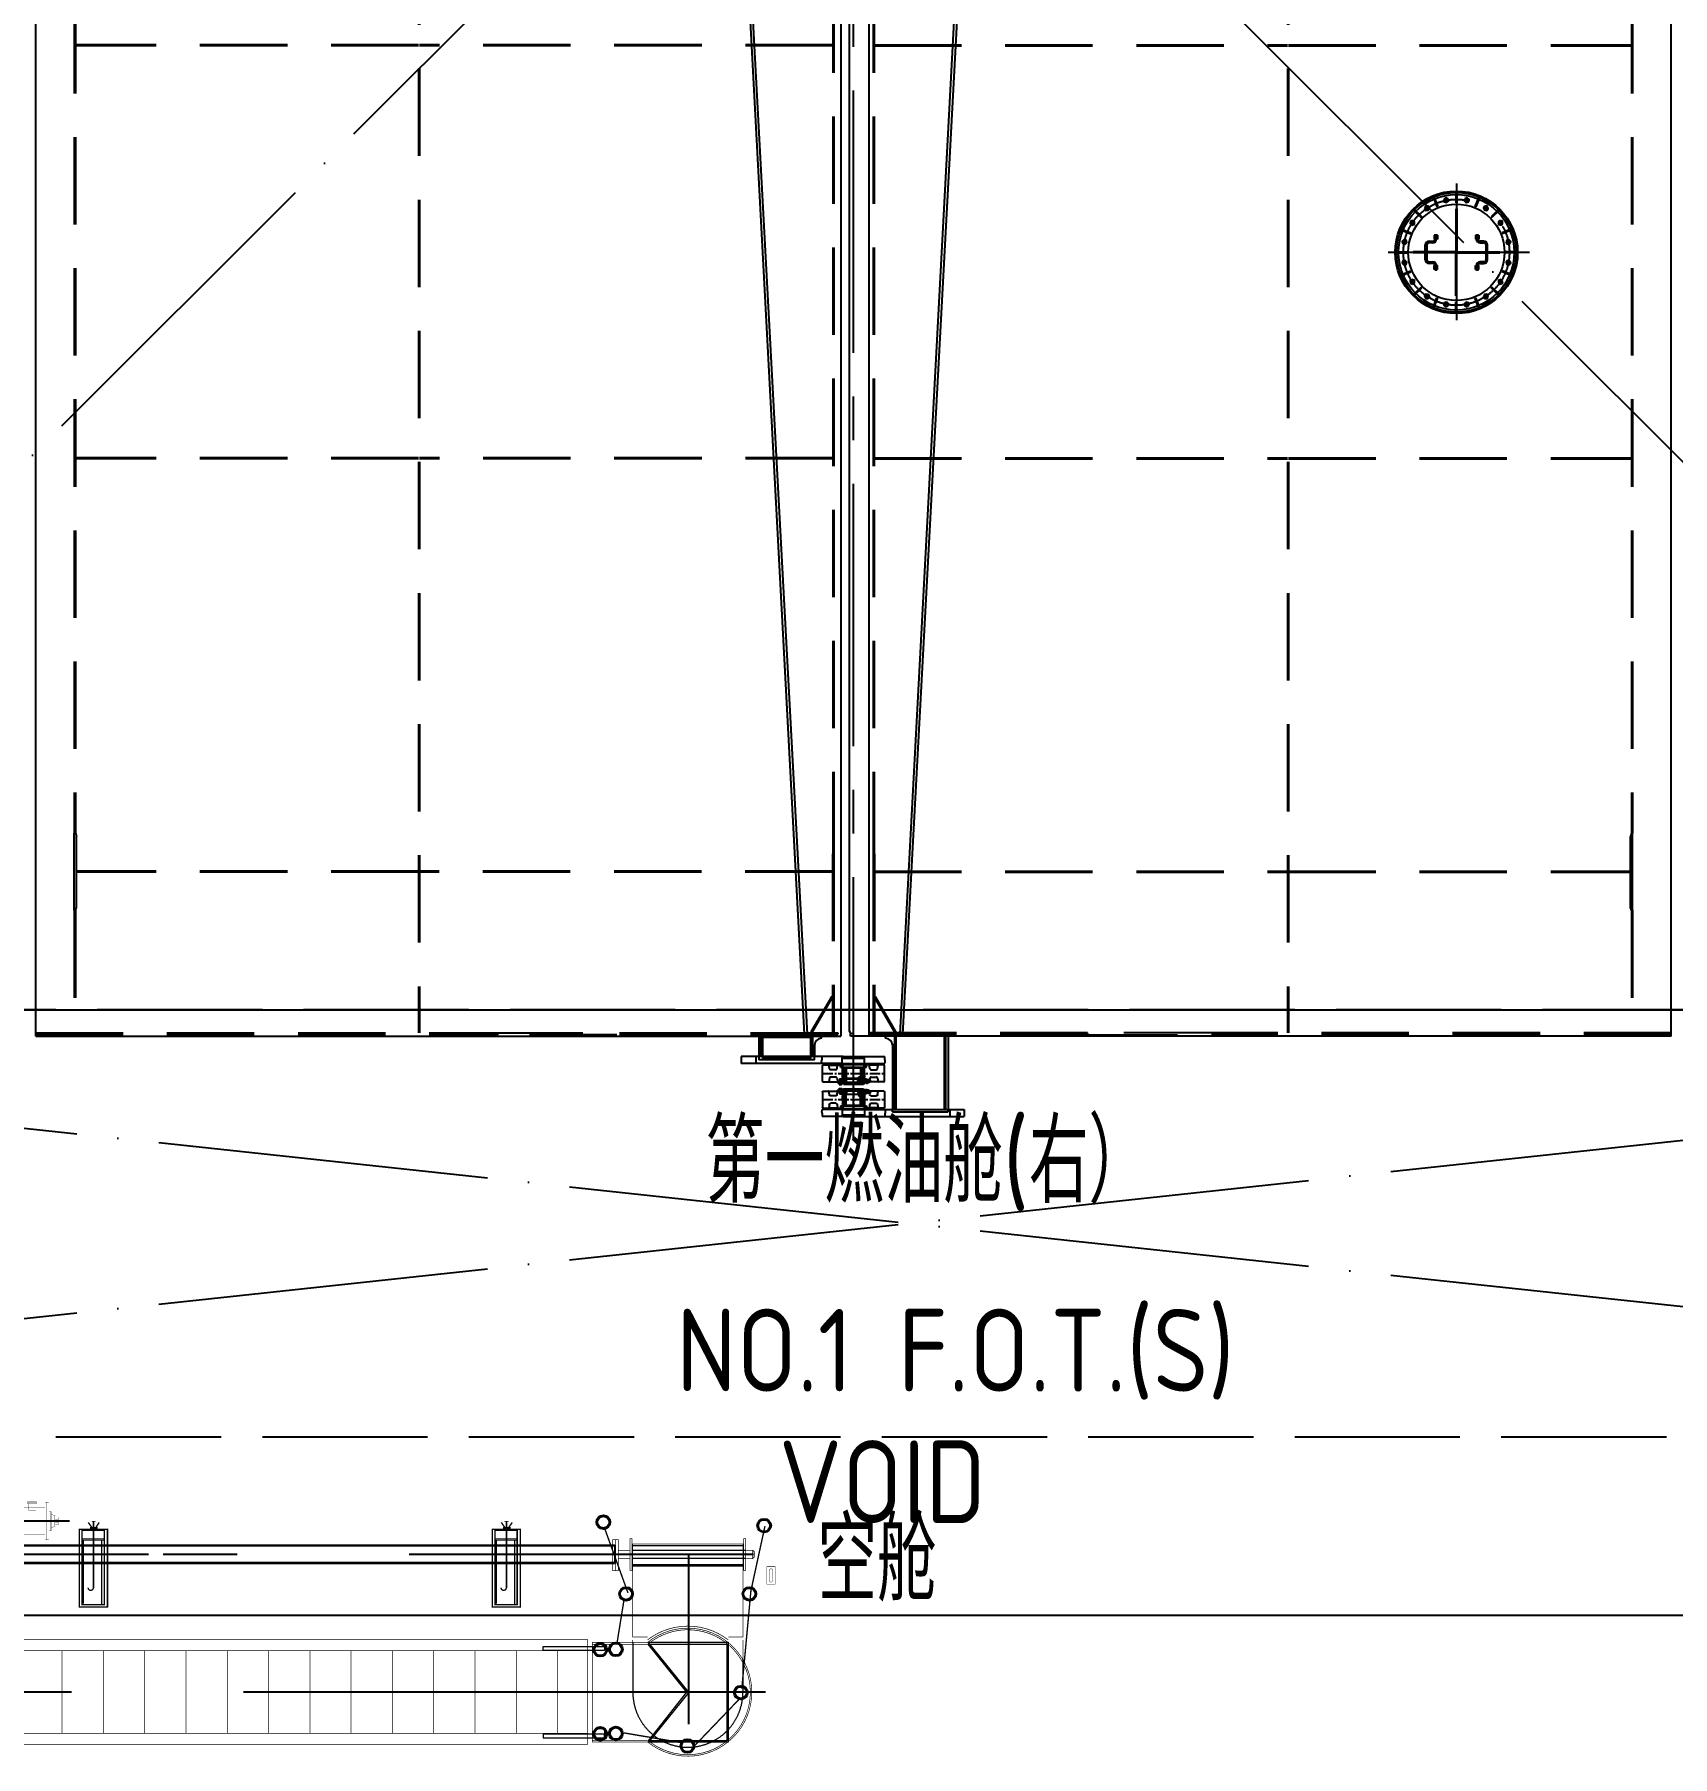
# Model space of a CAD drawing. Header units: millimetres. Extents: x -1838618 to -1600818, y -1770412 to -1553248.
# Drawn here: x -1764060 to -1752160, y -1734126 to -1721615 of the extents above; entities that cross this region are included whole.
import ezdxf

# ---------------------------------------------------------------- set-up
doc = ezdxf.new("R2010")
doc.units = ezdxf.units.MM
doc.header["$LTSCALE"] = 100
for name, pattern in [('$0$CENTER2', [28.575, 19.05, -3.175, 3.175, -3.175]), ('$0$DASHED2', [9.525, 6.35, -3.175]), ('ACAD_ISO02W100', [15, 12, -3]), ('ACAD_ISO04W100', [30, 24, -3, 0, -3]), ('DASHED', [0.75, 0.5, -0.25]), ('DIVIDE', [1.25, 0.5, -0.25, 0, -0.25, 0, -0.25]), ('HC2-TOP$0$CENTER2', [28.575, 19.05, -3.175, 3.175, -3.175]), ('HC2-TOP$0$DASHED2', [9.525, 6.35, -3.175]), ('HC2-TOP$0$PHANTOM', [63.5, 31.75, -6.35, 6.35, -6.35, 6.35, -6.35]), ('HIDDEN', [9.525, 6.35, -3.175])]:
    doc.linetypes.add(name, pattern=pattern)
for name, color, linetype in [('$0$K1-CEN', 1, '$0$CENTER2'), ('$0$K1-DASH', 2, '$0$DASHED2'), ('$0$SHAPE_L', 3, 'Continuous'), ('2', 5, 'DASHED'), ('4', 7, 'Continuous'), ('HC2-TOP$0$HATCH', 42, 'Continuous'), ('HC2-TOP$0$K1-CEN', 1, 'HC2-TOP$0$CENTER2'), ('HC2-TOP$0$K1-COMP_L', 140, 'HC2-TOP$0$PHANTOM'), ('HC2-TOP$0$K1-DASH', 2, 'HC2-TOP$0$DASHED2'), ('HC2-TOP$0$K2-CEN', 1, 'HC2-TOP$0$CENTER2'), ('HC2-TOP$0$K2-DASH', 9, 'HC2-TOP$0$DASHED2'), ('HC2-TOP$0$K2-DIM', 1, 'Continuous'), ('HC2-TOP$0$SHAPE_L', 3, 'Continuous')]:
    doc.layers.add(name, color=color, linetype=linetype)
doc.layers.add('8', color=6, linetype='HIDDEN', lineweight=15)
doc.layers.add('9', color=3, linetype='DIVIDE', lineweight=15)
doc.styles.get("Standard").update_dxf_attribs({"font": 'gbenor.shx', "width": 0.9, "bigfont": 'gbcbig.shx'})

# ---------------------------------------------------------------- blocks, each defined once
blk = doc.blocks.new('A$C5A732AC2')
at = {"color": 9}
for p, q in [((-5770, 511), (-539, 511)), ((-539, 511), (-539, 378)), ((-539, 511), (-539, 511)), ((-539, 378), (-5770, 378)), ((-539, 378), (-539, 378))]:
    blk.add_line(p, q, dxfattribs=at)
for points, const_width in [([(-4679, 783), (-4857, 783)], 2), ([(-4747, 814), (-4740, 814), (-4740, 826), (-4806, 826), (-4806, 814), (-4799, 814)], 2), ([(-4741, 819), (-4806, 819)], 2), ([(-4650, 755), (-4650, 824), (-4679, 824), (-4679, 686)], 2), ([(-4666, 824), (-4666, 686)], 2), ([(-4632, 739), (-4632, 755), (-4650, 755), (-4650, 619), (-4632, 619), (-4632, 739)], 2), ([(-4642, 755), (-4642, 619)], 2), ([(-4817, 691), (-4680, 691)], 2), ([(-4680, 684), (-4817, 684)], 2), ([(-4746, 691), (-4746, 684)], 2), ([(-4650, 620), (-4650, 551), (-4679, 551), (-4679, 689)], 2), ([(-4666, 551), (-4666, 689)], 2), ([(-4611, 725), (-4632, 739)], 2), ([(-4611, 650), (-4632, 635)], 2), ([(-4604, 714), (-4604, 726), (-4610, 726), (-4610, 649), (-4604, 649), (-4604, 660)], 2), ([(-4586, 698), (-4605, 698)], 2), ([(-4585, 676), (-4604, 676)], 2), ([(-4225, 60), (-4225, 628), (-4430, 628), (-4430, 63), (-4221, 63)], 10), ([(-4249, 623), (-4249, 80), (-4410, 80), (-4410, 621)], 10), ([(-4248, 621), (-4409, 621)], 10), ([(-4338, 639), (-4364, 677)], 10), ([(-4301, 624), (-4301, 638), (-4347, 638), (-4347, 623)], 10), ([(-4311, 685), (-4341, 685)], 5), ([(-4328, 683), (-4328, 203)], 10), ([(-4324, 685), (-4324, 201)], 5), ([(-4311, 639), (-4285, 677)], 10), ([(-1225, 60), (-1225, 628), (-1430, 628), (-1430, 63), (-1221, 63)], 10), ([(-1249, 623), (-1249, 80), (-1410, 80), (-1410, 621)], 10), ([(-1248, 621), (-1409, 621)], 10), ([(-1338, 639), (-1364, 677)], 10), ([(-1301, 624), (-1301, 638), (-1347, 638), (-1347, 623)], 10), ([(-1311, 685), (-1341, 685)], 5), ([(-1328, 683), (-1328, 203)], 10), ([(-1324, 685), (-1324, 201)], 5), ([(-1311, 639), (-1285, 677)], 10), ([(-4679, 592), (-4857, 592)], 2), ([(-555, 375), (-555, 551), (-515, 551), (-515, 326), (-555, 326), (-555, 385)], 5), ([(-535, 551), (-535, 326)], 5), ([(-414, 445), (-414, 560), (-430, 560), (-430, 330), (-414, 330), (-414, 445)], 5), ([(391, 47), (391, 521), (-409, 521), (-409, 84)], 5), ([(396, 445), (396, 560), (412, 560), (412, 330), (396, 330), (396, 445)], 5), ([(-4503, 398), (-4503, 398)], 5), ([(-1503, 398), (-1503, 398)], 5), ([(-430, 475), (-515, 475)], 5), ([(-430, 415), (-515, 415)], 5), ([(-409, 475), (-414, 475)], 5), ([(-409, 415), (-414, 415)], 5), ([(396, 415), (389, 415)], 5), ([(393, 475), (396, 475)], 5), ([(412, 475), (463, 475), (473, 465), (473, 425), (463, 415), (412, 415)], 5), ([(463, 475), (463, 415)], 5), ([(564, 231), (564, 356), (626, 356), (626, 292)], 3), ([(564, 353), (564, 229), (626, 229), (626, 292)], 3), ([(-409, 192), (-409, -156), (-302, -156)], 5), ([(284, -156), (391, -156), (391, 179)], 5), ([(-6039, -175), (-736, -175), (-736, -255)], 5), ([(-300, -919), (-703, -919), (-703, -193), (-300, -193)], 5), ([(-409, -176), (-409, -193)], 5), ([(391, -176), (391, -321)], 5), ([(-736, -255), (-6039, -255)], 5), ([(-4555, -855), (-4555, -255)], 5), ([(-4255, -855), (-4255, -255)], 5), ([(-3955, -855), (-3955, -255)], 5), ([(-3655, -855), (-3655, -255)], 5), ([(-3355, -855), (-3355, -255)], 5), ([(-3055, -855), (-3055, -255)], 5), ([(-2755, -855), (-2755, -255)], 5), ([(-2455, -855), (-2455, -255)], 5), ([(-2155, -855), (-2155, -255)], 5), ([(-1855, -855), (-1855, -255)], 5), ([(-1555, -855), (-1555, -255)], 5), ([(-1255, -855), (-1255, -255)], 5), ([(-955, -855), (-955, -255)], 5), ([(-736, -855), (-736, -255)], 5), ([(-6039, -855), (-736, -855), (-736, -935)], 5), ([(-736, -935), (-6039, -935)], 5)]:
    blk.add_lwpolyline(points, dxfattribs=dict(at, const_width=const_width))
at = {"color": 9, "const_width": 2}
blk.add_lwpolyline([(-4747, 768), (-4747, 814), (-4799, 814), (-4799, 768, 0.414214), (-4794, 763), (-4752, 763, 0.414214)], format="xyb", close=True, dxfattribs=at)
at = {"color": 9}
for points, const_width in [([(-4584, 660), (-4584, 714), (-4604, 714), (-4604, 660), (-4584, 660)], 2), ([(-4329, 547), (-4409, 547), (-4409, 621), (-4249, 621), (-4249, 547)], 5), ([(-1329, 547), (-1409, 547), (-1409, 621), (-1249, 621), (-1249, 547)], 5)]:
    blk.add_lwpolyline(points, close=True, dxfattribs=dict(at, const_width=const_width))
for points, const_width in [([(585, 290), (585, 330, -1), (606, 330), (606, 292)], 3), ([(585, 294), (585, 254, 1), (606, 254), (606, 292)], 3), ([(-4328, 203, -1), (-4366, 203)], 10), ([(-1328, 203, -1), (-1366, 203)], 10), ([(-703, -208), (-300, -208, -0.63599), (445, -556)], 5), ([(-302, -176, -0.340997), (284, -176, -0.340997)], 5), ([(-300, -193, -2.081579), (-300, -919, -2.081579)], 5), ([(-703, -905), (-300, -905, 0.63599), (445, -556)], 5)]:
    blk.add_lwpolyline(points, format="xyb", dxfattribs=dict(at, const_width=const_width))
for centre, radius in [((-623, 679), 50), ((-623, 679), 42.5), ((545, 654), 50), ((545, 654), 42.5), ((-458, 158), 50), ((-458, 158), 42.5), ((438, 158), 50), ((438, 158), 42.5), ((-645, -248), 50), ((-645, -248), 42.5), ((-532, -245), 50), ((-532, -245), 42.5), ((376, -559), 50), ((376, -559), 42.5), ((-645, -859), 50), ((-645, -859), 42.5), ((-532, -856), 50), ((-532, -856), 42.5), ((-12, -947), 50), ((-12, -947), 42.5)]:
    blk.add_circle(centre, radius, dxfattribs=at)
at = {"layer": '2', "color": 9, "ltscale": 50}
for p, q in [((-4502, 687), (-5714, 687)), ((-3926, 445), (-6238, 445)), ((467, 445), (-3820, 445)), ((-5, 440), (-5, -788)), ((-736, -555), (-11828, -555)), ((556, -556), (-803, -556))]:
    blk.add_line(p, q, dxfattribs=at)
at = {"layer": '4', "color": 9, "ltscale": 80, "const_width": 10}
for points in [[(551, 650), (449, 180), (383, -530)], [(-473, 114), (-525, -208)], [(361, -610), (24, -962)]]:
    blk.add_lwpolyline(points, dxfattribs=at)
at = {"layer": '8', "color": 9, "ltscale": 50}
for p, q in [((-539, 505), (-5770, 505)), ((-4250, 555), (-4406, 555)), ((-4400, 87), (-4400, 544)), ((-4265, 80), (-4265, 548)), ((-1250, 555), (-1406, 555)), ((-1400, 87), (-1400, 544)), ((-1265, 80), (-1265, 548)), ((393, 507), (-409, 507)), ((-539, 385), (-5770, 385)), ((-409, 475), (412, 475)), ((412, 415), (-409, 415)), ((-409, 371), (390, 371)), ((390, 360), (-409, 360)), ((-1059, -225), (-735, -225)), ((-1059, -253), (-1059, -225)), ((-409, -193), (-409, -557)), ((-300, -193), (283, -193)), ((-300, -208), (-18, -557)), ((-300, -208), (274, -208)), ((-297, -196), (-10, -551)), ((274, -208), (274, -909)), ((283, -193), (283, -920)), ((-614, -253), (-1059, -253)), ((391, -321), (391, -557)), ((-18, -557), (-297, -909)), ((-10, -565), (-294, -920)), ((-614, -860), (-1059, -860)), ((-1059, -860), (-1059, -887)), ((-1059, -887), (-735, -887)), ((283, -920), (-300, -920)), ((274, -909), (-294, -909))]:
    blk.add_line(p, q, dxfattribs=at)
at = {"layer": '8', "color": 9}
for p, q in [((-739, -225), (-614, -225)), ((-614, -225), (-614, -253)), ((-614, -836), (-614, -863)), ((-614, -887), (-614, -860)), ((-739, -887), (-614, -887))]:
    blk.add_line(p, q, dxfattribs=at)
at = {"layer": '8', "color": 9, "ltscale": 50}
blk.add_arc((-9, -556), 400, 180.0853, 359.9147, dxfattribs=at)
at = {"layer": '9', "color": 9, "const_width": 10}
for points in [[(-613, 633), (-444, 165)], [(-582, -243), (-595, -243)], [(-582, -853), (-595, -853)], [(-42, -925), (-473, -852)]]:
    blk.add_lwpolyline(points, dxfattribs=at)
blk = doc.blocks.new('HC2-TOP$0$A$C6C0051EE')
for p, q in [((0, 1), (0, 7)), ((5, 1), (5, 7)), ((16, 1), (16, 7)), ((21, 1), (21, 7)), ((3, 0), (18, 0))]:
    blk.add_line(p, q)
for centre, radius, start, end in [((3, 5), 4.7, 236.4325, 303.5675), ((10, 18), 17.6, 252.8484, 287.1516), ((18, 5), 4.7, 236.4325, 303.5675)]:
    blk.add_arc(centre, radius, start, end)
blk = doc.blocks.new('HC2-TOP$0$wheel-450_P')
at = {"layer": 'HC2-TOP$0$HATCH'}
h = blk.add_hatch(dxfattribs=at)
h.set_pattern_fill('ANSI37', color=256, scale=0.4, style=0)
h.set_pattern_definition([(45, (-387.8653, -368.1047), (-0.8980256, 0.8980256), []), (135, (-387.8653, -368.1047), (-0.8980256, -0.8980256), [])])
h.paths.add_polyline_path([(66, 85), (72, 85), (72, 92)])
h = blk.add_hatch(dxfattribs=at)
h.set_pattern_fill('ANSI37', color=256, scale=0.4, style=0)
h.set_pattern_definition([(45, (-222.9789, -317.8035), (-0.8980256, 0.8980256), []), (135, (-222.9789, -317.8035), (-0.8980256, -0.8980256), [])])
h.paths.add_polyline_path([(110, 81), (110, 80, 0.414214), (116, 74), (122, 74), (122, 81)])
h = blk.add_hatch(dxfattribs=at)
h.set_pattern_fill('ANSI31', color=256, angle=90, style=0)
h.set_pattern_definition([(135, (-232.979, -322.8035), (-2.245064, -2.245064), [])])
edge = h.paths.add_edge_path()
edge.add_line((-66, -46), (-32, -46))
edge.add_line((-32, -46), (-32, -52))
edge.add_line((-32, -52), (-21, -52))
edge.add_spline(control_points=[(-21, -52), (-22, -51), (-24, -46), (-29, -36), (-43, -36), (-54, -32), (-62, -32), (-66, -32)], knot_values=[0, 0, 0, 0, 6.397971, 15.190418, 30.584793, 41.682542, 52.606422, 52.606422, 52.606422, 52.606422], degree=3, periodic=0)
edge.add_line((-66, -32), (-66, -46))
h = blk.add_hatch(dxfattribs=at)
h.set_pattern_fill('ANSI37', color=256, scale=0.4, style=0)
h.set_pattern_definition([(45, (-232.9789, -307.8035), (-0.8980256, 0.8980256), []), (135, (-232.9789, -307.8035), (-0.8980256, -0.8980256), [])])
h.paths.add_polyline_path([(72, -91), (72, -85), (66, -85)])
h = blk.add_hatch(dxfattribs=at)
h.set_pattern_fill('ANSI37', color=256, scale=0.4, style=0)
h.set_pattern_definition([(315, (-222.9789, 317.8035), (-0.8980256, -0.8980256), []), (225, (-222.9789, 317.8035), (-0.8980256, 0.8980256), [])])
h.paths.add_polyline_path([(110, -81), (110, -80, -0.414214), (116, -74), (122, -74), (122, -81)])
for p, q in [((-62, 220), (-62, 101)), ((-60, 179), (-62, 182)), ((-60, 179), (-60, 115)), ((-35, 175), (-60, 179)), ((-57, 225), (57, 225)), ((-27, 129), (-27, 166)), ((27, 129), (27, 166)), ((35, 175), (60, 179)), ((60, 179), (62, 182)), ((60, 179), (60, 115)), ((62, 220), (62, 84)), ((72, 85), (72, 227)), ((122, 74), (122, 226)), ((-77, 72), (-69, 80)), ((-77, 72), (-77, -73)), ((-72, 105), (-72, 85)), ((-72, 104), (-69, 104)), ((-69, 96), (-72, 95)), ((-69, 95), (-72, 94)), ((-72, 86), (-69, 86)), ((-71, 70), (-66, 75)), ((-71, 70), (-71, -70)), ((-69, 114), (-68, 115)), ((-69, 114), (-69, 80)), ((-69, 102), (-62, 102)), ((-43, 101), (-69, 101)), ((-43, 89), (-69, 89)), ((-69, 88), (-62, 88)), ((-62, 115), (-68, 115)), ((-66, 75), (-66, -75)), ((-66, 75), (-62, 75)), ((-66, 51), (-64, 52)), ((-66, 51), (-66, -51)), ((-65, 101), (-65, 89)), ((-64, 52), (-64, -32)), ((-40, 52), (-64, 52)), ((-36, 119), (-62, 115)), ((-62, 52), (-62, 89)), ((-62, 80), (-4, 80)), ((-60, 68), (-58, 70)), ((-60, 68), (-60, 52)), ((-60, 65), (-42, 65)), ((-58, 70), (-44, 70)), ((-49, 67), (-49, 65)), ((-49, 67), (-42, 67)), ((-43, 67), (-44, 70)), ((-43, 101), (-41, 99)), ((-43, 101), (-43, 89)), ((-43, 89), (-41, 91)), ((-42, 64), (-42, 65)), ((-42, 64), (-42, 52)), ((-42, 64), (-42, 52)), ((-40, 53), (-42, 53)), ((-41, 99), (-41, 91)), ((-40, 64), (-40, 66)), ((-38, 66), (-40, 65)), ((-40, 65), (-40, -36)), ((-40, 51), (-36, 51)), ((-33, 66), (-38, 66)), ((40, 52), (-38, 52)), ((-36, -37), (-36, 52)), ((-34, 62), (-32, 75)), ((-10, 59), (-34, 62)), ((-33, 66), (-33, 66)), ((-32, 79), (-32, 69)), ((-4, 70), (-32, 75)), ((-4, 80), (-28, 80)), ((-4, 80), (-28, 80)), ((-10, 59), (-8, 70)), ((-8, 61), (-9, 61)), ((-6, 60), (-8, 61)), ((-6, 60), (-6, 52)), ((-4, 83), (4, 83)), ((-4, 83), (-4, 52)), ((-4, 78), (-4, 52)), ((-4, 72), (4, 72)), ((-2, 83), (-2, 52)), ((2, 83), (2, 52)), ((4, 83), (4, 52)), ((4, 80), (45, 80)), ((4, 70), (32, 75)), ((6, 60), (8, 61)), ((6, 60), (6, 52)), ((10, 59), (8, 70)), ((8, 61), (9, 61)), ((10, 59), (34, 62)), ((32, 79), (32, 69)), ((34, 62), (32, 75)), ((33, 65), (33, 66)), ((33, 66), (38, 66)), ((36, 119), (62, 115)), ((38, 66), (40, 65)), ((40, 65), (40, -65)), ((40, 59), (45, 59)), ((45, 95), (45, -95)), ((45, 95), (62, 95)), ((45, 78), (54, 78)), ((45, 76), (46, 77)), ((46, 77), (46, -77)), ((46, 77), (64, 77)), ((54, 88), (58, 90)), ((54, 88), (54, 77)), ((54, 86), (54, 86)), ((58, 79), (54, 86)), ((56, 77), (54, 86)), ((58, 90), (58, 79)), ((58, 90), (62, 90)), ((60, 84), (64, 84)), ((60, 79), (60, 84)), ((65, 85), (64, 84)), ((64, 84), (64, -84)), ((65, 85), (65, -85)), ((65, 85), (72, 85)), ((72, 85), (72, -85)), ((72, 81), (111, 81)), ((110, 81), (110, -81)), ((110, 81), (122, 81)), ((116, 74), (122, 74)), ((122, 74), (122, -74)), ((-77, -73), (-69, -80)), ((-71, -70), (-66, -75)), ((-69, -114), (-69, -80)), ((-69, -114), (-68, -115)), ((-62, -115), (-68, -115)), ((-32, -46), (-66, -46)), ((-66, -51), (-64, -52)), ((-66, -75), (-62, -75)), ((-42, -52), (-64, -52)), ((-62, -220), (-62, -52)), ((-62, -80), (-4, -80)), ((-60, -115), (-62, -115)), ((-60, -68), (-60, -52)), ((-60, -65), (-42, -65)), ((-60, -68), (-58, -70)), ((-60, -116), (-59, -114)), ((-60, -115), (-60, -114)), ((-46, -117), (-60, -114)), ((-60, -179), (-60, -115)), ((-58, -70), (-45, -70)), ((-48, -120), (-58, -117)), ((-52, -126), (-58, -124)), ((-57, -114), (-55, -107)), ((-57, -114), (-55, -107)), ((-57, -117), (-56, -115)), ((-57, -120), (-57, -119)), ((-45, -107), (-55, -105)), ((-55, -107), (-54, -107)), ((-46, -110), (-55, -107)), ((-54, -107), (-54, -105)), ((-47, -109), (-54, -107)), ((-53, -105), (-45, -80)), ((-51, -122), (-51, -121)), ((-50, -119), (-49, -117)), ((-48, -117), (-46, -110)), ((-47, -107), (-39, -80)), ((-47, -109), (-46, -107)), ((-46, -110), (-47, -109)), ((-42, -48), (-46, -48)), ((-46, -50), (-46, -48)), ((-42, -50), (-46, -50)), ((-42, -64), (-46, -72)), ((-44, -73), (-46, -72)), ((-36, -119), (-46, -117)), ((-46, -120), (-46, -118)), ((-40, -64), (-44, -73)), ((-42, -48), (-42, -48)), ((-42, -64), (-42, -50)), ((-42, -64), (-42, -52)), ((-40, -65), (-40, -50)), ((-40, -51), (-36, -51)), ((-38, -66), (-40, -65)), ((40, -52), (-38, -52)), ((-33, -66), (-38, -66)), ((-36, -51), (-36, -52)), ((-10, -59), (-34, -62)), ((-34, -62), (-32, -75)), ((-33, -65), (-33, -66)), ((-32, -46), (-32, -52)), ((-32, -79), (-32, -69)), ((-4, -70), (-32, -75)), ((-4, -80), (-28, -80)), ((-4, -80), (-28, -80)), ((-10, -59), (-8, -70)), ((-8, -61), (-9, -61)), ((-6, -60), (-8, -61)), ((-6, -60), (-6, -52)), ((-4, -83), (-4, -52)), ((-4, -78), (-4, -52)), ((-4, -72), (4, -72)), ((-4, -83), (4, -83)), ((-2, -83), (-2, -52)), ((2, -83), (2, -52)), ((4, -83), (4, -52)), ((4, -70), (32, -75)), ((4, -80), (45, -80)), ((6, -60), (6, -52)), ((6, -60), (8, -61)), ((10, -59), (8, -70)), ((8, -61), (9, -61)), ((10, -59), (34, -62)), ((34, -62), (32, -75)), ((32, -79), (32, -69)), ((33, -65), (33, -66)), ((33, -66), (38, -66)), ((36, -119), (62, -115)), ((38, -66), (40, -65)), ((40, -59), (45, -59)), ((45, -76), (46, -77)), ((45, -78), (54, -78)), ((45, -93), (46, -95)), ((45, -95), (62, -95)), ((46, -77), (64, -77)), ((54, -86), (53, -86)), ((56, -77), (54, -86)), ((54, -88), (54, -77)), ((58, -79), (54, -86)), ((54, -88), (58, -90)), ((58, -90), (58, -79)), ((58, -90), (62, -90)), ((60, -79), (60, -84)), ((60, -84), (64, -84)), ((60, -179), (60, -115)), ((62, -220), (62, -84)), ((64, -84), (65, -85)), ((65, -85), (72, -85)), ((72, -81), (110, -81)), ((72, -85), (72, -227)), ((110, -81), (122, -81)), ((116, -74), (122, -74)), ((122, -74), (122, -226)), ((-60, -179), (-62, -182)), ((-35, -175), (-60, -179)), ((-57, -225), (57, -225)), ((-27, -129), (-27, -166)), ((27, -129), (27, -166)), ((35, -175), (60, -179)), ((60, -179), (62, -182))]:
    blk.add_line(p, q)
for centre, radius, start, end in [((-57, 220), 5, 90, 180), ((-37, 129), 10, 278.0896, 0), ((-37, 166), 10, 0, 80), ((37, 166), 10, 100, 180), ((37, 129), 10, 180, 261.9104), ((57, 220), 5, 0, 90), ((-42, 65), 2, 23.744, 90), ((-42, 64), 2, 0, 23.744), ((-38, 54), 2, 180, 270), ((-32, 79), 1, 90, 180), ((-8, 54), 2, 270, 0), ((-6, 78), 2, 0, 90), ((6, 78), 2, 90, 180), ((8, 54), 2, 180, 270), ((32, 79), 1, 0, 90), ((38, 54), 2, 270, 0), ((59, 80), 0.8, 207.3764, 352), ((116, 80), 6, 180, 270), ((-58, -114), 3.31, 223.1092, 286.8908), ((-59, -117), 3.31, 43.1092, 106.8908), ((-59, -119), 2.09, 339.1083, 88.0443), ((-62, -119), 5, 323.4589, 345), ((-56, -123), 2.16, 143.4589, 219.3072), ((-50, -106), 13.3, 239.2686, 270.7314), ((-56, -128), 13.3, 59.2686, 90.7314), ((-53, -124), 2.16, 290.6928, 6.5411), ((-48, -122), 2.09, 61.9557, 170.8917), ((-46, -123), 5, 165, 186.5411), ((-47, -117), 3.31, 223.1092, 286.8908), ((-48, -120), 3.31, 43.1092, 106.8908), ((-42, -50), 2, 0, 90), ((-38, -54), 2, 90, 180), ((-42, -64), 2, 336.256, 0), ((-37, -129), 10, 0, 81.9104), ((-32, -79), 1, 180, 270), ((-8, -54), 2, 0, 90), ((-6, -78), 2, 270, 0), ((6, -78), 2, 180, 270), ((8, -54), 2, 90, 180), ((37, -129), 10, 98.0896, 180), ((32, -79), 1, 270, 0), ((38, -54), 2, 0, 90), ((59, -80), 0.8, 8, 152.6236), ((116, -80), 6, 90, 180), ((-57, -220), 5, 180, 270), ((-37, -166), 10, 280, 0), ((37, -166), 10, 180, 260), ((57, -220), 5, 270, 0)]:
    blk.add_arc(centre, radius, start, end)
for points in [[(72, 227), (79, 230), (91, 234), (105, 225), (115, 230), (120, 227), (122, 226)], [(72, -227), (79, -230), (91, -234), (105, -225), (115, -230), (120, -227), (122, -226)]]:
    blk.add_open_spline(points, degree=3, knots=[0, 0, 0, 0, 22.168204, 34.441767, 44.92374, 51.585028, 51.585028, 51.585028, 51.585028])
for p, q in [((66, 85), (72, 92)), ((66, -85), (72, -91))]:
    blk.add_line(p, q, dxfattribs=at)
at = {"layer": 'HC2-TOP$0$K2-CEN', "ltscale": 0.04}
for p, q in [((0, 225), (0, -225)), ((-88, 0), (132, 0)), ((-85, 95), (-35, 95)), ((-6, 64), (-36, 69)), ((6, 64), (36, 69)), ((-55, -95), (-77, -95)), ((-56, -127), (-41, -76)), ((-6, -64), (-36, -69)), ((6, -64), (36, -69))]:
    blk.add_line(p, q, dxfattribs=at)
at = {"layer": 'HC2-TOP$0$K2-DIM'}
for p, q in [((-42, 100), (-65, 100)), ((-42, 90), (-65, 90)), ((-65, 51), (-40, 51)), ((-65, -51), (-42, -51)), ((-54, -107), (-56, -114)), ((-55, -107), (-55, -105)), ((-47, -109), (-49, -117)), ((-46, -110), (-45, -107))]:
    blk.add_line(p, q, dxfattribs=at)
blk.add_open_spline([(-66, -32), (-62, -32), (-54, -32), (-43, -36), (-29, -36), (-24, -46), (-22, -51), (-21, -52)], degree=3, knots=[0, 0, 0, 0, 10.92388, 22.021629, 37.416004, 46.208451, 52.606422, 52.606422, 52.606422, 52.606422], dxfattribs=at)
at = {"rotation": 270}
blk.add_blockref('HC2-TOP$0$A$C6C0051EE', (-80, 105), dxfattribs=at)
blk = doc.blocks.new('A$C72DA127C')
at = {"layer": '$0$K1-CEN', "color": 136, "ltscale": 5}
for p, q in [((-4826, -3997), (-4826, -4990)), ((-5321, -4496), (-4295, -4496))]:
    blk.add_line(p, q, dxfattribs=at)
at = {"layer": '$0$K1-CEN', "color": 136}
for p, q in [((-4881, -4114), (-4920, -4122)), ((-4881, -4114), (-4920, -4122)), ((-4920, -4122), (-4881, -4114)), ((-4897, -4138), (-4905, -4099)), ((-4897, -4138), (-4905, -4099)), ((-4897, -4138), (-4905, -4099)), ((-4731, -4122), (-4770, -4114)), ((-4770, -4114), (-4731, -4122)), ((-4731, -4122), (-4770, -4114)), ((-4755, -4138), (-4747, -4099)), ((-4755, -4138), (-4747, -4099)), ((-4755, -4138), (-4747, -4099)), ((-5023, -4165), (-5056, -4187)), ((-5023, -4165), (-5056, -4187)), ((-5056, -4187), (-5023, -4165)), ((-5029, -4193), (-5051, -4159)), ((-5029, -4193), (-5051, -4159)), ((-5029, -4193), (-5051, -4159)), ((-4595, -4187), (-4628, -4165)), ((-4628, -4165), (-4595, -4187)), ((-4595, -4187), (-4628, -4165)), ((-4623, -4193), (-4601, -4159)), ((-4623, -4193), (-4601, -4159)), ((-4623, -4193), (-4601, -4159)), ((-5129, -4293), (-5162, -4271)), ((-5129, -4293), (-5162, -4271)), ((-5129, -4293), (-5162, -4271)), ((-5135, -4265), (-5157, -4299)), ((-5135, -4265), (-5157, -4299)), ((-5157, -4299), (-5135, -4265)), ((-4522, -4293), (-4489, -4271)), ((-4522, -4293), (-4489, -4271)), ((-4522, -4293), (-4489, -4271)), ((-4494, -4299), (-4517, -4265)), ((-4517, -4265), (-4494, -4299)), ((-4494, -4299), (-4517, -4265)), ((-5184, -4425), (-5223, -4417)), ((-5184, -4425), (-5223, -4417)), ((-5184, -4425), (-5223, -4417)), ((-5199, -4401), (-5207, -4441)), ((-5199, -4401), (-5207, -4441)), ((-5207, -4441), (-5199, -4401)), ((-4468, -4425), (-4429, -4417)), ((-4468, -4425), (-4429, -4417)), ((-4468, -4425), (-4429, -4417)), ((-4444, -4441), (-4452, -4401)), ((-4452, -4401), (-4444, -4441)), ((-4444, -4441), (-4452, -4401)), ((-5184, -4567), (-5223, -4575)), ((-5184, -4567), (-5223, -4575)), ((-5184, -4567), (-5223, -4575)), ((-5207, -4551), (-5199, -4591)), ((-5207, -4551), (-5199, -4591)), ((-5199, -4591), (-5207, -4551)), ((-4468, -4567), (-4429, -4575)), ((-4468, -4567), (-4429, -4575)), ((-4468, -4567), (-4429, -4575)), ((-4452, -4591), (-4444, -4551)), ((-4452, -4591), (-4444, -4551)), ((-4444, -4551), (-4452, -4591)), ((-5129, -4699), (-5162, -4721)), ((-5129, -4699), (-5162, -4721)), ((-5129, -4699), (-5162, -4721)), ((-5157, -4693), (-5135, -4727)), ((-5157, -4693), (-5135, -4727)), ((-5135, -4727), (-5157, -4693)), ((-4522, -4699), (-4489, -4721)), ((-4522, -4699), (-4489, -4721)), ((-4522, -4699), (-4489, -4721)), ((-4517, -4727), (-4494, -4693)), ((-4517, -4727), (-4494, -4693)), ((-4494, -4693), (-4517, -4727)), ((-5056, -4805), (-5023, -4827)), ((-5056, -4805), (-5023, -4827)), ((-5023, -4827), (-5056, -4805)), ((-5029, -4799), (-5051, -4833)), ((-5029, -4799), (-5051, -4833)), ((-5029, -4799), (-5051, -4833)), ((-4920, -4870), (-4881, -4878)), ((-4920, -4870), (-4881, -4878)), ((-4881, -4878), (-4920, -4870)), ((-4897, -4854), (-4905, -4893)), ((-4897, -4854), (-4905, -4893)), ((-4897, -4854), (-4905, -4893)), ((-4770, -4878), (-4731, -4870)), ((-4770, -4878), (-4731, -4870)), ((-4731, -4870), (-4770, -4878)), ((-4755, -4854), (-4747, -4893)), ((-4755, -4854), (-4747, -4893)), ((-4755, -4854), (-4747, -4893)), ((-4628, -4827), (-4595, -4805)), ((-4628, -4827), (-4595, -4805)), ((-4595, -4805), (-4628, -4827)), ((-4623, -4799), (-4601, -4833)), ((-4623, -4799), (-4601, -4833)), ((-4623, -4799), (-4601, -4833))]:
    blk.add_line(p, q, dxfattribs=at)
for points in [[(-4976, -4363), (-4976, -4400, -0.414214), (-4997, -4421), (-5025, -4421, 0.414214), (-5046, -4442), (-5046, -4550, 0.414214), (-5025, -4571), (-4997, -4571, -0.414214), (-4976, -4592), (-4976, -4630)], [(-4676, -4363), (-4676, -4400, 0.414214), (-4655, -4421), (-4627, -4421, -0.414214), (-4606, -4442), (-4606, -4550, -0.414214), (-4627, -4571), (-4655, -4571, 0.414214), (-4676, -4592), (-4676, -4630)]]:
    blk.add_lwpolyline(points, format="xyb", dxfattribs=at)
blk.add_circle((-4826, -4496), 385, dxfattribs=at)
at = {"layer": '$0$K1-DASH', "color": 136, "ltscale": 2.5}
for p, q in [((-4995, -4095), (-4967, -4165)), ((-4989, -4093), (-4960, -4162)), ((-4829, -4061), (-4829, -4136)), ((-4822, -4061), (-4822, -4136)), ((-4662, -4093), (-4691, -4162)), ((-4656, -4095), (-4685, -4165)), ((-5136, -4191), (-5083, -4244)), ((-5131, -4186), (-5078, -4239)), ((-5078, -4239), (-5083, -4244)), ((-4960, -4162), (-4967, -4165)), ((-4822, -4136), (-4829, -4136)), ((-4691, -4162), (-4685, -4165)), ((-4521, -4186), (-4574, -4239)), ((-4574, -4239), (-4569, -4244)), ((-4516, -4191), (-4569, -4244)), ((-5229, -4333), (-5160, -4361)), ((-5226, -4326), (-5157, -4355)), ((-5157, -4355), (-5160, -4361)), ((-4425, -4326), (-4494, -4355)), ((-4494, -4355), (-4492, -4361)), ((-4423, -4333), (-4492, -4361)), ((-5261, -4493), (-5186, -4493)), ((-5261, -4500), (-5186, -4500)), ((-5186, -4500), (-5186, -4493)), ((-4391, -4493), (-4466, -4493)), ((-4466, -4500), (-4466, -4493)), ((-4391, -4500), (-4466, -4500)), ((-5229, -4659), (-5160, -4631)), ((-5226, -4666), (-5157, -4637)), ((-5157, -4637), (-5160, -4631)), ((-5136, -4801), (-5083, -4748)), ((-5131, -4806), (-5078, -4753)), ((-5078, -4753), (-5083, -4748)), ((-4574, -4753), (-4569, -4748)), ((-4521, -4806), (-4574, -4753)), ((-4516, -4801), (-4569, -4748)), ((-4494, -4637), (-4492, -4631)), ((-4425, -4666), (-4494, -4637)), ((-4423, -4659), (-4492, -4631)), ((-4995, -4897), (-4967, -4827)), ((-4989, -4899), (-4960, -4830)), ((-4960, -4830), (-4967, -4827)), ((-4829, -4931), (-4829, -4856)), ((-4822, -4856), (-4829, -4856)), ((-4822, -4931), (-4822, -4856)), ((-4691, -4830), (-4685, -4827)), ((-4662, -4899), (-4691, -4830)), ((-4656, -4897), (-4685, -4827))]:
    blk.add_line(p, q, dxfattribs=at)
at = {"layer": '$0$K1-DASH', "color": 136}
for p, q in [((-4830, -4181), (-4822, -4181)), ((-4830, -4181), (-4830, -4492)), ((-4822, -4181), (-4822, -4492)), ((-4982, -4400), (-4982, -4371)), ((-4982, -4371), (-4982, -4401)), ((-4970, -4371), (-4970, -4400)), ((-4969, -4371), (-4969, -4401)), ((-4682, -4371), (-4682, -4400)), ((-4682, -4371), (-4682, -4401)), ((-4670, -4400), (-4670, -4371)), ((-4669, -4371), (-4669, -4401)), ((-4826, -4492), (-5141, -4492)), ((-5141, -4500), (-5141, -4492)), ((-5141, -4492), (-5141, -4500)), ((-4826, -4500), (-5141, -4500)), ((-4830, -4811), (-4830, -4500)), ((-4826, -4492), (-4511, -4492)), ((-4826, -4500), (-4511, -4500)), ((-4822, -4811), (-4822, -4500)), ((-4511, -4492), (-4511, -4500)), ((-4982, -4621), (-4982, -4591)), ((-4982, -4592), (-4982, -4621)), ((-4970, -4621), (-4970, -4592)), ((-4969, -4621), (-4969, -4591)), ((-4682, -4621), (-4682, -4591)), ((-4682, -4621), (-4682, -4592)), ((-4670, -4592), (-4670, -4621)), ((-4669, -4621), (-4669, -4591)), ((-4830, -4811), (-4822, -4811))]:
    blk.add_line(p, q, dxfattribs=at)
for centre, radius, start, end in [((-4997, -4400), 15, 356.1774, 0), ((-4997, -4400), 27, 357.8774, 0), ((-4655, -4400), 27, 180, 182.1226), ((-4655, -4400), 15, 180, 183.8226), ((-4997, -4592), 15, 0, 3.8226), ((-4997, -4592), 27, 0, 2.1226), ((-4655, -4592), 27, 177.8774, 180), ((-4655, -4592), 15, 176.1774, 180)]:
    blk.add_arc(centre, radius, start, end, dxfattribs=at)
at = {"layer": '$0$SHAPE_L', "color": 136}
for p, q in [((-4963, -4371), (-4988, -4371)), ((-4988, -4371), (-4988, -4401)), ((-4982, -4371), (-4970, -4371)), ((-4963, -4371), (-4963, -4401)), ((-4688, -4371), (-4663, -4371)), ((-4688, -4371), (-4688, -4401)), ((-4670, -4371), (-4682, -4371)), ((-4663, -4371), (-4663, -4401)), ((-5052, -4550), (-5052, -4442)), ((-5040, -4442), (-5040, -4550)), ((-5025, -4415), (-4997, -4415)), ((-4997, -4427), (-5025, -4427)), ((-4963, -4401), (-4988, -4401)), ((-4688, -4401), (-4663, -4401)), ((-4627, -4415), (-4655, -4415)), ((-4655, -4427), (-4627, -4427)), ((-4612, -4442), (-4612, -4550)), ((-4600, -4550), (-4600, -4442)), ((-5025, -4565), (-4997, -4565)), ((-4997, -4577), (-5025, -4577)), ((-4963, -4591), (-4988, -4591)), ((-4988, -4621), (-4988, -4591)), ((-4963, -4621), (-4988, -4621)), ((-4963, -4621), (-4963, -4591)), ((-4688, -4591), (-4663, -4591)), ((-4688, -4621), (-4688, -4591)), ((-4688, -4621), (-4663, -4621)), ((-4663, -4621), (-4663, -4591)), ((-4627, -4565), (-4655, -4565)), ((-4655, -4577), (-4627, -4577))]:
    blk.add_line(p, q, dxfattribs=at)
for points in [[(-4917, -4113), (-4914, -4130), (-4897, -4135), (-4884, -4124), (-4888, -4107), (-4904, -4101)], [(-4764, -4107), (-4767, -4124), (-4754, -4135), (-4738, -4130), (-4734, -4113), (-4747, -4101)], [(-5057, -4177), (-5047, -4191), (-5030, -4190), (-5022, -4175), (-5032, -4160), (-5049, -4161)], [(-4619, -4160), (-4629, -4175), (-4621, -4190), (-4604, -4191), (-4595, -4177), (-4602, -4161)], [(-5161, -4290), (-5147, -4299), (-5131, -4292), (-5130, -4274), (-5145, -4265), (-5160, -4272)], [(-4507, -4265), (-4521, -4274), (-4520, -4292), (-4504, -4299), (-4490, -4290), (-4491, -4272)], [(-5215, -4434), (-5198, -4437), (-5186, -4424), (-5192, -4408), (-5209, -4404), (-5220, -4418)], [(-4443, -4404), (-4460, -4408), (-4465, -4424), (-4454, -4437), (-4437, -4434), (-4431, -4418)], [(-5209, -4588), (-5192, -4584), (-5186, -4568), (-5198, -4555), (-5215, -4558), (-5220, -4574)], [(-4437, -4558), (-4454, -4555), (-4465, -4568), (-4460, -4584), (-4443, -4588), (-4431, -4574)], [(-5145, -4727), (-5130, -4718), (-5131, -4700), (-5147, -4693), (-5161, -4702), (-5160, -4720)], [(-4490, -4702), (-4504, -4693), (-4520, -4700), (-4521, -4718), (-4507, -4727), (-4491, -4720)], [(-5032, -4832), (-5022, -4817), (-5030, -4802), (-5047, -4801), (-5057, -4815), (-5049, -4831)], [(-4888, -4885), (-4884, -4868), (-4897, -4857), (-4914, -4862), (-4917, -4879), (-4904, -4891)], [(-4734, -4879), (-4738, -4862), (-4754, -4857), (-4767, -4868), (-4764, -4885), (-4747, -4891)], [(-4595, -4815), (-4604, -4801), (-4621, -4802), (-4629, -4817), (-4619, -4832), (-4602, -4831)]]:
    blk.add_lwpolyline(points, close=True, dxfattribs=at)
for centre, radius in [((-4826, -4496), 445), ((-4826, -4496), 435), ((-4826, -4496), 420), ((-4901, -4118), 10.2), ((-4901, -4118), 10.5), ((-4751, -4118), 10.2), ((-4751, -4118), 10.5), ((-5040, -4176), 10.5), ((-5040, -4176), 10.2), ((-4612, -4176), 10.5), ((-4612, -4176), 10.2), ((-5146, -4282), 10.2), ((-5146, -4282), 10.5), ((-4506, -4282), 10.2), ((-4506, -4282), 10.5), ((-5203, -4421), 10.5), ((-5203, -4421), 10.2), ((-4448, -4421), 10.5), ((-4448, -4421), 10.2), ((-5203, -4571), 10.2), ((-5203, -4571), 10.5), ((-4448, -4571), 10.5), ((-4448, -4571), 10.2), ((-5146, -4710), 10.5), ((-5146, -4710), 10.2), ((-4506, -4710), 10.5), ((-4506, -4710), 10.2), ((-5040, -4816), 10.2), ((-5040, -4816), 10.5), ((-4901, -4874), 10.2), ((-4901, -4874), 10.5), ((-4751, -4874), 10.2), ((-4751, -4874), 10.5), ((-4612, -4816), 10.2), ((-4612, -4816), 10.5)]:
    blk.add_circle(centre, radius, dxfattribs=at)
for centre, radius, start, end in [((-5025, -4442), 27, 90, 180), ((-5025, -4442), 15, 90, 180), ((-4997, -4400), 15, 270, 356.1774), ((-4997, -4400), 27, 270, 357.8774), ((-4655, -4400), 27, 182.1226, 270), ((-4655, -4400), 15, 183.8226, 270), ((-4627, -4442), 27, 0, 90), ((-4627, -4442), 15, 0, 90), ((-5025, -4550), 27, 180, 270), ((-5025, -4550), 15, 180, 270), ((-4997, -4592), 27, 2.1226, 90), ((-4997, -4592), 15, 3.8226, 90), ((-4655, -4592), 27, 90, 177.8774), ((-4655, -4592), 15, 90, 176.1774), ((-4627, -4550), 27, 270, 0), ((-4627, -4550), 15, 270, 0)]:
    blk.add_arc(centre, radius, start, end, dxfattribs=at)
at = {"color": 136}
for p, q in [((-9893, -10176), (-9749, -10176)), ((-8560, -10176), (-8663, -10176))]:
    blk.add_line(p, q, dxfattribs=at)
at = {"layer": 'HC2-TOP$0$K1-CEN', "color": 136}
blk.add_line((-9206, -10941), (-9206, 10973), dxfattribs=at)
at = {"layer": 'HC2-TOP$0$K1-DASH', "color": 136}
for p, q in [((-9916, -10339), (-9916, -10389)), ((-9489, -10339), (-9893, -10339)), ((-8923, -10723), (-8519, -10723)), ((-8506, -10723), (-8506, -10773))]:
    blk.add_line(p, q, dxfattribs=at)
for points in [[(-9358, -9907), (-9364, -9903), (-9515, -10162), (-9509, -10166)], [(-9054, -9907), (-9048, -9903), (-8897, -10162), (-8903, -10166)], [(-9866, -10339), (-9878, -10339), (-9878, -10171), (-9866, -10171)], [(-9866, -10201), (-9866, -10351), (-9516, -10351), (-9516, -10201)], [(-9504, -10339), (-9516, -10339), (-9516, -10171), (-9504, -10171)], [(-8908, -10723), (-8896, -10723), (-8896, -10166), (-8908, -10166)], [(-8546, -10723), (-8534, -10723), (-8534, -10166), (-8546, -10166)]]:
    blk.add_lwpolyline(points, close=True, dxfattribs=at)
at = {"layer": 'HC2-TOP$0$K2-DASH', "color": 136}
for p, q in [((-12366, 10174), (-12366, -10166)), ((-12358, 10174), (-12358, -10166)), ((-6054, 10174), (-6054, -10166)), ((-6046, 10174), (-6046, -10166)), ((-9356, 8874), (-9356, -8866)), ((-9348, 8874), (-9348, -8866)), ((-9064, 8874), (-9064, -8866)), ((-9056, 8874), (-9056, -8866)), ((-14866, 8724), (-14866, -8716)), ((-14858, 8724), (-14858, -8716)), ((-3554, 8724), (-3554, -8716)), ((-3546, 8724), (-3546, -8716)), ((-12366, -2988), (-14858, -2988)), ((-12366, -2996), (-14858, -2996)), ((-9356, -2989), (-12358, -2989)), ((-9356, -2996), (-12358, -2996)), ((-9056, -2989), (-6054, -2989)), ((-9056, -2996), (-6054, -2996)), ((-6046, -2988), (-3554, -2988)), ((-6046, -2996), (-3554, -2996)), ((-12366, -5988), (-14858, -5988)), ((-12366, -5997), (-14858, -5997)), ((-9356, -5989), (-12358, -5989)), ((-9356, -5996), (-12358, -5996)), ((-9056, -5989), (-6054, -5989)), ((-9056, -5996), (-6054, -5996)), ((-6046, -5988), (-3554, -5988)), ((-6046, -5997), (-3554, -5997)), ((-14858, -8716), (-14866, -8716)), ((-14866, -9276), (-14866, -8716)), ((-14858, -8716), (-14850, -8740)), ((-14850, -9255), (-14850, -8740)), ((-3554, -8716), (-3562, -8740)), ((-3562, -9255), (-3562, -8740)), ((-3554, -8716), (-3546, -8716)), ((-3546, -9276), (-3546, -8716)), ((-9358, -8866), (-9358, -10166)), ((-9358, -8866), (-9348, -8866)), ((-9348, -8866), (-9348, -10166)), ((-9054, -8866), (-9064, -8866)), ((-9064, -8866), (-9064, -10166)), ((-9054, -8866), (-9054, -10166)), ((-12366, -8992), (-14850, -8992)), ((-12366, -9000), (-14850, -9000)), ((-9358, -8992), (-12358, -8992)), ((-9358, -9000), (-12358, -9000)), ((-9056, -8992), (-6054, -8992)), ((-9056, -9000), (-6054, -9000)), ((-6046, -8992), (-3562, -8992)), ((-6046, -9000), (-3562, -9000)), ((-14858, -9276), (-14850, -9255)), ((-3554, -9276), (-3562, -9255)), ((-14858, -9276), (-14866, -9276)), ((-14866, -9276), (-14866, -10166)), ((-14858, -9276), (-14858, -10166)), ((-3554, -9276), (-3546, -9276)), ((-3554, -9276), (-3554, -10166)), ((-3546, -9276), (-3546, -10166)), ((-15146, -10166), (-11806, -10166)), ((-15146, -10176), (-11806, -10176)), ((-11806, -10176), (-11806, -10166)), ((-11806, -10166), (-10906, -10166)), ((-11806, -10176), (-11787, -10181)), ((-10924, -10181), (-11787, -10181)), ((-10906, -10166), (-9318, -10166)), ((-10906, -10176), (-9318, -10176)), ((-9318, -10176), (-9318, -10166)), ((-7506, -10166), (-9219, -10166)), ((-9219, -10166), (-9219, -10176)), ((-7506, -10176), (-9219, -10176)), ((-6606, -10166), (-7506, -10166)), ((-7506, -10176), (-7506, -10166)), ((-7506, -10176), (-7487, -10181)), ((-7487, -10181), (-6624, -10181)), ((-3266, -10166), (-6606, -10166)), ((-3266, -10176), (-6606, -10176))]:
    blk.add_line(p, q, dxfattribs=at)
at = {"layer": 'HC2-TOP$0$SHAPE_L', "color": 136}
for p, q in [((-15146, -10191), (-15146, 10199)), ((-9298, 10199), (-9298, -10191)), ((-9238, 10164), (-9238, -10156)), ((-9094, 10199), (-9094, -10191)), ((-3266, -10191), (-3266, 10199)), ((-10106, -16), (-9563, -10176)), ((-10086, -15), (-9543, -10175)), ((-8326, -15), (-8869, -10175)), ((-8306, -16), (-8849, -10176)), ((-15146, -10191), (-9298, -10191)), ((-9893, -10171), (-9893, -10339)), ((-9563, -10176), (-9543, -10175)), ((-9489, -10251), (-9489, -10339)), ((-9439, -10206), (-9439, -10191)), ((-9238, -10156), (-9238, -10156)), ((-9228, -10191), (-9228, -10166)), ((-3266, -10191), (-9228, -10191)), ((-8973, -10206), (-8973, -10191)), ((-8923, -10246), (-8923, -10723)), ((-8849, -10176), (-8869, -10175)), ((-8519, -10166), (-8519, -10723)), ((-10021, -10339), (-10021, -10389)), ((-9893, -10339), (-10021, -10339)), ((-9893, -10339), (-9893, -10362)), ((-9489, -10362), (-9893, -10362)), ((-9432, -10339), (-9489, -10339)), ((-9489, -10362), (-9489, -10339)), ((-9432, -10389), (-10021, -10389)), ((-8979, -10723), (-8923, -10723)), ((-8923, -10741), (-8923, -10723)), ((-8923, -10741), (-8519, -10741)), ((-8519, -10741), (-8519, -10723)), ((-8519, -10723), (-8401, -10723)), ((-8401, -10723), (-8401, -10773)), ((-8980, -10773), (-8401, -10773))]:
    blk.add_line(p, q, dxfattribs=at)
for radius in [445, 435, 350]:
    blk.add_circle((-4826, -4496), radius, dxfattribs=at)
for centre, radius, start, end in [((-9439, -10256), 50, 90, 180), ((-9238, -10166), 10, 0, 90), ((-8973, -10256), 50, 0, 90)]:
    blk.add_arc(centre, radius, start, end, dxfattribs=at)
at = {"layer": 'HC2-TOP$0$K1-COMP_L', "color": 136, "rotation": 90}
blk.add_blockref('HC2-TOP$0$wheel-450_P', (-9206, -10461), dxfattribs=at)
at = {"layer": 'HC2-TOP$0$K1-COMP_L', "color": 136, "xscale": -1, "rotation": 90}
blk.add_blockref('HC2-TOP$0$wheel-450_P', (-9206, -10651), dxfattribs=at)

msp = doc.modelspace()

# ---------------------------------------------------------------- linework, layer by layer
at = {"color": 9, "linetype": 'ACAD_ISO04W100'}
for p, q in [((-1768104.3, -1708702), (-1748104.3, -1728702)), ((-1768104.3, -1728702), (-1748104.3, -1708702)), ((-1772104.3, -1731802), (-1743304.3, -1728702)), ((-1772104.3, -1728702), (-1743304.3, -1731802))]:
    msp.add_line(p, q, dxfattribs=at)
at = {"color": 5, "linetype": 'ACAD_ISO02W100'}
for p, q in [((-1690404.3, -1728702), (-1796904.3, -1728702)), ((-1796904.3, -1731802), (-1743304.3, -1731802))]:
    msp.add_line(p, q, dxfattribs=at)
at = {"color": 3, "linetype": 'ACAD_ISO02W100', "ltscale": 30}
msp.add_line((-1768104.3, -1728702), (-1748104.3, -1728702), dxfattribs=at)
at = {"color": 6}
msp.add_line((-1696904.3, -1733102), (-1795788, -1733102), dxfattribs=at)

# ---------------------------------------------------------------- block references
for name, p in [('A$C72DA127C', (-1748904.3, -1718702)), ('A$C5A732AC2', (-1759304.3, -1733102))]:
    msp.add_blockref(name, p)

# ---------------------------------------------------------------- texts
at = {"color": 2}
for s, p in [('第一燃油舱(右）', (-1759185.8, -1730102.9)), ('NO.1 F.O.T.(S)', (-1759398.5, -1731473.9)), ('VOID', (-1758652.8, -1732429)), ('空舱', (-1758370.6, -1732997.7))]:
    msp.add_text(s, height=600, dxfattribs=at).set_placement(p)

doc.saveas('drawing.dxf')
